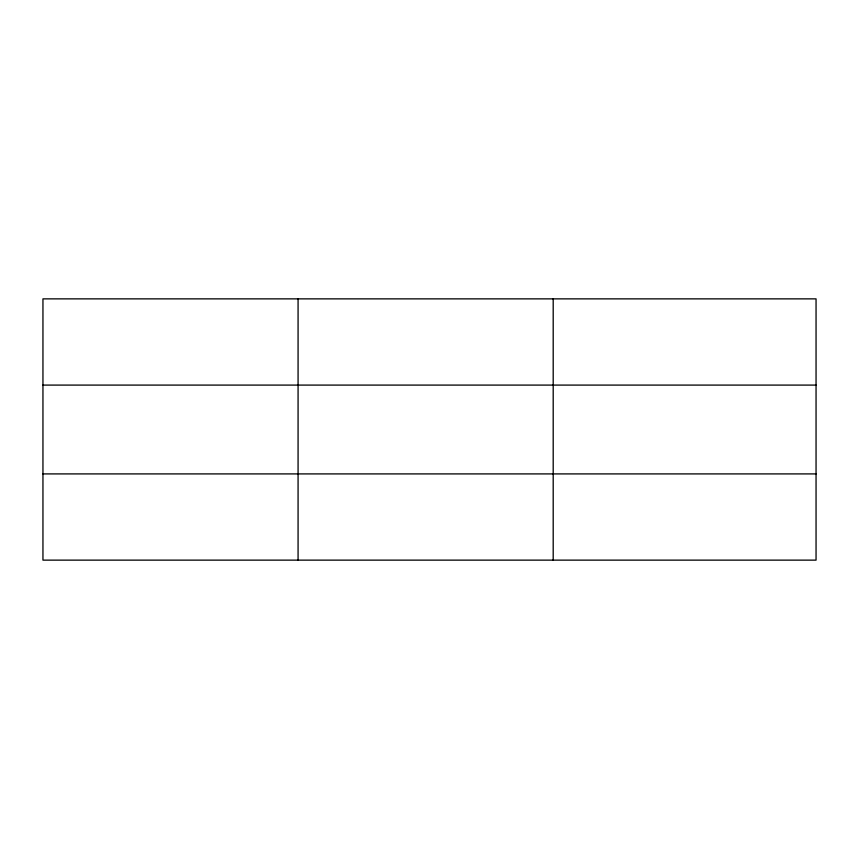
<?xml version="1.0" encoding="UTF-8"?>
<svg xmlns="http://www.w3.org/2000/svg" width="859" height="859" viewBox="0 0 859 859"><rect width="100%" height="100%" fill="white"/><g stroke="black" fill="none" stroke-linecap="round" stroke-linejoin="round"><path stroke-width="1.29" d="M298.073 298.868L298.073 560.132M553.196 298.868L553.196 560.132M816.05 473.91L816.05 560.132L42.95 560.132L42.95 298.868L816.05 298.868L816.05 473.91L42.95 473.91M42.95 385.09L816.05 385.09"/></g></svg>
